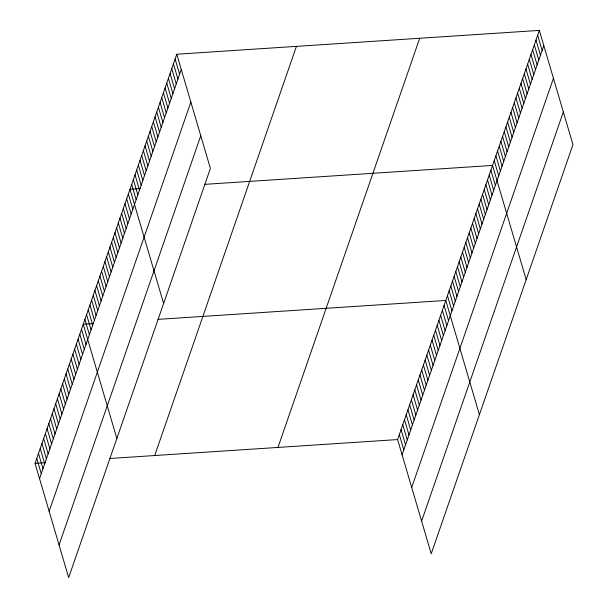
<?xml version="1.0" encoding="UTF-8"?>
<svg xmlns="http://www.w3.org/2000/svg" width="608" height="608" viewBox="0 0 608 608"><rect width="100%" height="100%" fill="white"/><g stroke="black" fill="none" stroke-linecap="round" stroke-linejoin="round"><path stroke-width="0.91" d="M176.776 54.234L210.391 168.431L68.666 577.6L35.051 463.402L176.776 54.234L539.334 30.4L572.949 144.598L431.224 553.766L397.609 439.569L539.334 30.4M39.535 478.625L181.26 69.464M49.149 511.29L190.874 102.121M59.052 544.943L200.777 135.774M154.698 455.536L296.423 46.368M277.97 447.435L419.695 38.266M402.093 454.792L543.818 45.63M411.707 487.456L553.432 78.288M421.61 521.109L563.335 111.94M140.288 188.586L130.013 189.263L163.62 303.46M204.79 184.346L492.564 165.429L526.178 279.627M93.526 323.608L83.243 324.284L116.85 438.482M158.019 319.367L445.793 300.451L479.408 414.648M35.051 463.402L45.334 462.726M109.828 458.485L397.609 439.569M537.662 35.226L542.146 50.449M535.998 40.044L540.474 55.275M534.326 44.87L538.81 60.093M532.654 49.689L537.138 64.919M530.982 54.515L535.466 69.738M529.317 59.333L533.794 74.564M527.645 64.159L532.122 79.382M525.973 68.978L530.457 84.208M524.301 73.804L528.785 89.026M522.629 78.622L527.113 93.852M520.965 83.448L525.441 98.671M519.293 88.266L523.777 103.497M517.621 93.092L522.105 108.315M515.949 97.911L520.433 113.141M514.284 102.737L518.761 117.96M512.612 107.555L517.089 122.786M510.94 112.381L515.424 127.604M509.268 117.2L513.752 132.43M507.596 122.026L512.08 137.248M505.932 126.844L510.408 142.074M504.26 131.67L508.736 146.893M502.588 136.488L507.072 151.719M500.916 141.314L505.4 156.537M499.244 146.133L503.728 161.363M497.58 150.959L502.056 166.182M495.908 155.777L500.392 171.008M494.236 160.603L498.72 175.834M490.899 170.248L495.376 185.478M489.227 175.074L493.704 190.296M487.555 179.892L492.039 195.122M485.883 184.718L490.367 199.941M484.211 189.536L488.695 204.767M482.547 194.362L487.023 209.585M480.875 199.181L485.359 214.411M479.203 204.007L483.687 219.23M477.531 208.825L482.015 224.056M475.866 213.651L480.343 228.874M474.194 218.47L478.671 233.7M472.522 223.296L477.006 238.518M470.85 228.114L475.334 243.344M469.178 232.94L473.662 248.163M467.514 237.758L471.99 252.989M465.842 242.584L470.326 257.807M464.17 247.403L468.654 262.633M462.498 252.229L466.982 267.452M460.826 257.047L465.31 272.278M459.162 261.873L463.638 277.096M457.49 266.692L461.974 281.922M455.818 271.518L460.302 286.74M454.146 276.336L458.63 291.566M452.481 281.162L456.958 296.385M450.809 285.98L455.286 301.211M449.137 290.806L453.621 306.029M447.465 295.625L451.949 310.855M444.076 305.421L448.56 320.644M442.358 310.384L446.834 325.614M440.633 315.354L445.117 330.585M438.915 320.325L443.392 335.555M437.19 325.295L441.674 340.518M435.472 330.258L439.949 345.488M433.747 335.228L438.231 350.459M432.03 340.199L436.514 355.422M430.304 345.169L434.788 360.392M428.587 350.132L433.071 365.362M426.869 355.102L431.346 370.333M425.144 360.073L429.628 375.296M423.426 365.043L427.903 380.266M421.701 370.006L426.185 385.236M419.984 374.976L424.468 390.207M418.258 379.947L422.742 395.17M416.541 384.917L421.025 400.14M414.823 389.88L419.3 405.11M413.098 394.85L417.582 410.081M411.38 399.821L415.857 415.044M409.655 404.791L414.139 420.014M407.938 409.754L412.414 424.984M406.212 414.724L410.696 429.955M404.495 419.695L408.979 434.918M402.77 424.665L407.254 439.888M401.052 429.628L405.536 444.858M399.334 434.598L403.811 449.829M175.112 59.06L179.588 74.282M173.44 63.878L177.924 79.108M171.768 68.704L176.252 83.927M170.096 73.522L174.58 88.753M168.431 78.348L172.908 93.571M166.759 83.167L171.236 98.397M165.087 87.993L169.571 103.216M163.415 92.811L167.899 108.042M161.743 97.637L166.227 112.86M160.079 102.456L164.555 117.686M158.407 107.282L162.891 122.504M156.735 112.1L161.219 127.33M155.063 116.926L159.547 132.149M153.398 121.744L157.875 136.975M151.726 126.57L156.203 141.793M150.054 131.389L154.538 146.619M148.382 136.215L152.866 151.438M146.71 141.033L151.194 156.264M145.046 145.859L149.522 161.082M143.374 150.678L147.858 165.908M141.702 155.504L146.186 170.726M140.03 160.322L144.514 175.552M138.366 165.148L142.842 180.371M136.694 169.966L141.17 185.197M135.022 174.792L139.506 190.015M133.35 179.611L137.834 194.841M131.678 184.437L136.162 199.667M128.341 194.081L132.818 209.312M126.669 198.907L131.153 214.13M124.997 203.726L129.481 218.956M123.325 208.552L127.809 223.774M121.661 213.37L126.137 228.6M119.989 218.196L124.473 233.419M118.317 223.014L122.801 238.245M116.645 227.84L121.129 243.063M114.98 232.659L119.457 247.889M113.308 237.485L117.785 252.708M111.636 242.303L116.12 257.534M109.964 247.129L114.448 262.352M108.292 251.948L112.776 267.178M106.628 256.774L111.104 271.996M104.956 261.592L109.44 276.822M103.284 266.418L107.768 281.641M101.612 271.236L106.096 286.467M99.948 276.062L104.424 291.285M98.276 280.881L102.752 296.111M96.604 285.707L101.088 300.93M94.932 290.525L99.416 305.756M93.26 295.351L97.744 310.574M91.595 300.17L96.072 315.4M89.923 304.996L94.407 320.218M88.251 309.814L92.735 325.044M86.579 314.64L91.063 329.87M84.907 319.458L89.391 334.689M81.518 329.255L86.002 344.478M79.8 334.225L84.276 349.448M78.075 339.188L82.559 354.418M76.357 344.158L80.841 359.389M74.64 349.129L79.116 364.352M72.914 354.092L77.398 369.322M71.197 359.062L75.673 374.292M69.472 364.032L73.956 379.263M67.754 369.003L72.23 384.226M66.029 373.966L70.513 389.196M64.311 378.936L68.795 394.166M62.586 383.906L67.07 399.129M60.868 388.877L65.352 404.1M59.151 393.84L63.627 409.07M57.426 398.81L61.91 414.04M55.708 403.78L60.184 419.003M53.983 408.751L58.467 423.974M52.265 413.714L56.742 428.944M50.54 418.684L55.024 433.914M48.822 423.654L53.306 438.877M47.097 428.625L51.581 443.848M45.38 433.588L49.864 448.818M43.662 438.558L48.138 453.788M41.937 443.528L46.421 458.751M40.219 448.499L44.696 463.722M38.494 453.462L42.978 468.692M36.776 458.432L41.253 473.662"/></g></svg>
